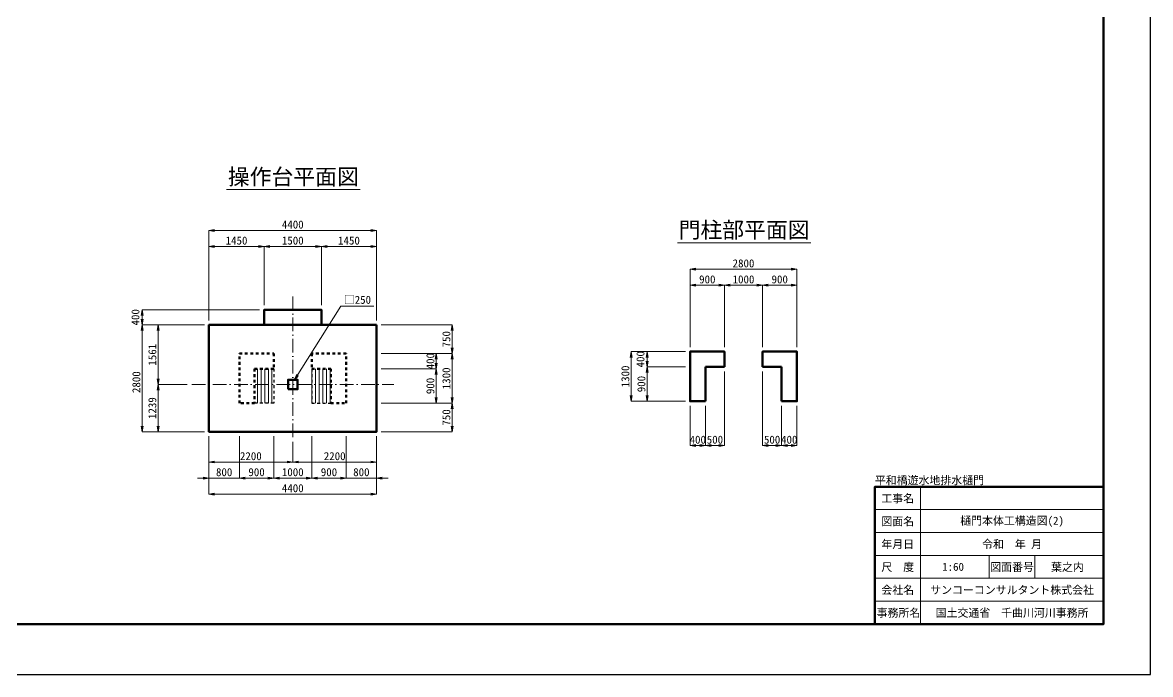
# Model space of a CAD drawing. Header units: millimetres. Extents: x 156724 to 219930, y -98905 to 17820.
# Drawn here: x 190338 to 219930, y -58362 to -41273 of the extents above; entities that cross this region are included whole.
import ezdxf
from ezdxf.enums import TextEntityAlignment as Align

# ---------------------------------------------------------------- set-up
doc = ezdxf.new("R2010")
doc.units = ezdxf.units.MM
doc.header["$LTSCALE"] = 60
doc.header["$PDSIZE"] = 300
doc.linetypes.add('SXF_一点短鎖線', pattern=[9.25, 6, -1.5, 0.25, -1.5])
doc.linetypes.add('SXF_跳び破線', pattern=[12, 6, -6])
doc.layers.get('Defpoints').update_dxf_attribs({"color": 151})
for name, color, linetype, lineweight in [('D-BMK', 2, 'SXF_一点短鎖線', 13), ('D-STR', 1, 'Continuous', 50), ('D-STR-DIM', 7, 'Continuous', 13), ('D-STR-HTXT', 7, 'Continuous', 13), ('D-STR-STR1', 2, 'Continuous', 13), ('D-STR-STR2', 6, 'Continuous', 25), ('D-STR-TXT', 7, 'Continuous', 13), ('D-TTL', 2, 'Continuous', 140), ('D-TTL-FRAM', 2, 'Continuous', 50), ('D-TTL-LINE', 7, 'Continuous', 13), ('D-TTL-TXT', 7, 'Continuous', 13)]:
    doc.layers.add(name, color=color, linetype=linetype, lineweight=lineweight)
doc.styles.add('MS ゴシック', font='MS Gothic.ttf')
doc.dimstyles.new('DIM-60-F', dxfattribs={"dimscale": 60, "dimtxt": 3.5, "dimasz": 2.5, "dimexe": 0, "dimexo": 2, "dimgap": 0.8, "dimtad": 1, "dimdec": 0, "dimzin": 0, "dimdsep": 46, "dimtxsty": 'MS ゴシック', "dimblk": 'OPEN', "dimcen": 0.1, "dimaunit": 1, "dimadec": 4, "dimazin": 0, "dimtfac": 1, "dimtdec": 0, "dimtmove": 2, "dimatfit": 3, "dimldrblk": 'OPEN', "dimfxl": 1, "dimtolj": 1, "dimtzin": 0, "dimlwd": -1, "dimlwe": -1, "dimarcsym": 2})

# ---------------------------------------------------------------- blocks, each defined once
blk = doc.blocks.new('_Open')
at = {"color": 0, "linetype": 'ByBlock', "lineweight": -2}
for p, q in [((-1, 0.17), (0, 0)), ((-1, -0.17), (0, 0)), ((0, 0), (-1, 0))]:
    blk.add_line(p, q, dxfattribs=at)
blk = doc.blocks.new('*D273')
at = {"layer": 'D-STR-DIM', "color": 0, "transparency": 16777216}
for p, q in [((195227, -52120), (195227, -52794)), ((197427, -52261), (197427, -52794)), ((195377, -52794), (197277, -52794))]:
    blk.add_line(p, q, dxfattribs=at)
at = {"layer": 'Defpoints', "color": 0, "transparency": 16777216}
for p in [(195227, -52000), (197427, -52141), (197427, -52794)]:
    blk.add_point(p, dxfattribs=at)
at = {"layer": 'D-STR-DIM', "color": 0, "transparency": 16777216, "xscale": 150, "yscale": 150, "zscale": 150, "rotation": 180}
blk.add_blockref('_Open', (195227, -52794), dxfattribs=at)
at = {"layer": 'D-STR-DIM', "color": 0, "transparency": 16777216, "xscale": 150, "yscale": 150, "zscale": 150}
blk.add_blockref('_Open', (197427, -52794), dxfattribs=at)
at = {"layer": 'D-STR-DIM', "color": 0, "transparency": 16777216, "insert": (196327, -52641), "char_height": 210, "attachment_point": 5, "style": 'MS ゴシック'}
blk.add_mtext('\\A1;2200', dxfattribs=at)
blk = doc.blocks.new('*D274')
at = {"layer": 'D-STR-DIM', "color": 0, "transparency": 16777216}
for p, q in [((197427, -52261), (197427, -52794)), ((199627, -52120), (199627, -52794)), ((197577, -52794), (199477, -52794))]:
    blk.add_line(p, q, dxfattribs=at)
at = {"layer": 'Defpoints', "color": 0, "transparency": 16777216}
for p in [(199627, -52000), (197427, -52141), (199627, -52794)]:
    blk.add_point(p, dxfattribs=at)
at = {"layer": 'D-STR-DIM', "color": 0, "transparency": 16777216, "xscale": 150, "yscale": 150, "zscale": 150, "rotation": 180}
blk.add_blockref('_Open', (197427, -52794), dxfattribs=at)
at = {"layer": 'D-STR-DIM', "color": 0, "transparency": 16777216, "xscale": 150, "yscale": 150, "zscale": 150}
blk.add_blockref('_Open', (199627, -52794), dxfattribs=at)
at = {"layer": 'D-STR-DIM', "color": 0, "transparency": 16777216, "insert": (198527, -52641), "char_height": 210, "attachment_point": 5, "style": 'MS ゴシック'}
blk.add_mtext('\\A1;2200', dxfattribs=at)
blk = doc.blocks.new('*D275')
at = {"layer": 'D-STR-DIM', "color": 0, "transparency": 16777216}
for p, q in [((196927, -52120), (196927, -53214)), ((197927, -52120), (197927, -53214)), ((197777, -53214), (197077, -53214))]:
    blk.add_line(p, q, dxfattribs=at)
at = {"layer": 'Defpoints', "color": 0, "transparency": 16777216}
for p in [(196927, -52000), (197927, -52000), (196927, -53214)]:
    blk.add_point(p, dxfattribs=at)
at = {"layer": 'D-STR-DIM', "color": 0, "transparency": 16777216, "xscale": 150, "yscale": 150, "zscale": 150, "rotation": 180}
blk.add_blockref('_Open', (196927, -53214), dxfattribs=at)
at = {"layer": 'D-STR-DIM', "color": 0, "transparency": 16777216, "xscale": 150, "yscale": 150, "zscale": 150}
blk.add_blockref('_Open', (197927, -53214), dxfattribs=at)
at = {"layer": 'D-STR-DIM', "color": 0, "transparency": 16777216, "insert": (197427, -53061), "char_height": 210, "attachment_point": 5, "style": 'MS ゴシック'}
blk.add_mtext('\\A1;1000', dxfattribs=at)
blk = doc.blocks.new('*D276')
at = {"layer": 'D-STR-DIM', "color": 0, "transparency": 16777216}
for p, q in [((196027, -52120), (196027, -53214)), ((196927, -52120), (196927, -53214)), ((196777, -53214), (196177, -53214))]:
    blk.add_line(p, q, dxfattribs=at)
at = {"layer": 'Defpoints', "color": 0, "transparency": 16777216}
for p in [(196027, -52000), (196927, -52000), (196027, -53214)]:
    blk.add_point(p, dxfattribs=at)
at = {"layer": 'D-STR-DIM', "color": 0, "transparency": 16777216, "xscale": 150, "yscale": 150, "zscale": 150, "rotation": 180}
blk.add_blockref('_Open', (196027, -53214), dxfattribs=at)
at = {"layer": 'D-STR-DIM', "color": 0, "transparency": 16777216, "xscale": 150, "yscale": 150, "zscale": 150}
blk.add_blockref('_Open', (196927, -53214), dxfattribs=at)
at = {"layer": 'D-STR-DIM', "color": 0, "transparency": 16777216, "insert": (196477, -53061), "char_height": 210, "attachment_point": 5, "style": 'MS ゴシック'}
blk.add_mtext('\\A1;900', dxfattribs=at)
blk = doc.blocks.new('*D277')
at = {"layer": 'D-STR-DIM', "color": 0, "transparency": 16777216}
for p, q in [((197927, -52120), (197927, -53214)), ((198827, -52120), (198827, -53214)), ((198077, -53214), (198677, -53214))]:
    blk.add_line(p, q, dxfattribs=at)
at = {"layer": 'Defpoints', "color": 0, "transparency": 16777216}
for p in [(197927, -52000), (198827, -52000), (198827, -53214)]:
    blk.add_point(p, dxfattribs=at)
at = {"layer": 'D-STR-DIM', "color": 0, "transparency": 16777216, "xscale": 150, "yscale": 150, "zscale": 150, "rotation": 180}
blk.add_blockref('_Open', (197927, -53214), dxfattribs=at)
at = {"layer": 'D-STR-DIM', "color": 0, "transparency": 16777216, "xscale": 150, "yscale": 150, "zscale": 150}
blk.add_blockref('_Open', (198827, -53214), dxfattribs=at)
at = {"layer": 'D-STR-DIM', "color": 0, "transparency": 16777216, "insert": (198377, -53061), "char_height": 210, "attachment_point": 5, "style": 'MS ゴシック'}
blk.add_mtext('\\A1;900', dxfattribs=at)
blk = doc.blocks.new('*D278')
at = {"layer": 'D-STR-DIM', "color": 0, "transparency": 16777216}
for p, q in [((195227, -52120), (195227, -53214)), ((196027, -52120), (196027, -53214)), ((195077, -53214), (194927, -53214)), ((195227, -53214), (195377, -53214)), ((195877, -53214), (195377, -53214)), ((196027, -53214), (195877, -53214)), ((196177, -53214), (196327, -53214))]:
    blk.add_line(p, q, dxfattribs=at)
at = {"layer": 'Defpoints', "color": 0, "transparency": 16777216}
for p in [(195227, -52000), (196027, -52000), (195227, -53214)]:
    blk.add_point(p, dxfattribs=at)
at = {"layer": 'D-STR-DIM', "color": 0, "transparency": 16777216, "xscale": 150, "yscale": 150, "zscale": 150}
blk.add_blockref('_Open', (195227, -53214), dxfattribs=at)
at = {"layer": 'D-STR-DIM', "color": 0, "transparency": 16777216, "xscale": 150, "yscale": 150, "zscale": 150, "rotation": 180}
blk.add_blockref('_Open', (196027, -53214), dxfattribs=at)
at = {"layer": 'D-STR-DIM', "color": 0, "transparency": 16777216, "insert": (195627, -53061), "char_height": 210, "attachment_point": 5, "style": 'MS ゴシック'}
blk.add_mtext('\\A1;800', dxfattribs=at)
blk = doc.blocks.new('*D279')
at = {"layer": 'D-STR-DIM', "color": 0, "transparency": 16777216}
for p, q in [((198827, -52120), (198827, -53214)), ((199627, -52120), (199627, -53214)), ((198677, -53214), (198527, -53214)), ((198827, -53214), (198977, -53214)), ((198977, -53214), (199477, -53214)), ((199627, -53214), (199477, -53214)), ((199777, -53214), (199927, -53214))]:
    blk.add_line(p, q, dxfattribs=at)
at = {"layer": 'Defpoints', "color": 0, "transparency": 16777216}
for p in [(198827, -52000), (199627, -52000), (199627, -53214)]:
    blk.add_point(p, dxfattribs=at)
at = {"layer": 'D-STR-DIM', "color": 0, "transparency": 16777216, "xscale": 150, "yscale": 150, "zscale": 150}
blk.add_blockref('_Open', (198827, -53214), dxfattribs=at)
at = {"layer": 'D-STR-DIM', "color": 0, "transparency": 16777216, "xscale": 150, "yscale": 150, "zscale": 150, "rotation": 180}
blk.add_blockref('_Open', (199627, -53214), dxfattribs=at)
at = {"layer": 'D-STR-DIM', "color": 0, "transparency": 16777216, "insert": (199227, -53061), "char_height": 210, "attachment_point": 5, "style": 'MS ゴシック'}
blk.add_mtext('\\A1;800', dxfattribs=at)
blk = doc.blocks.new('*D280')
at = {"layer": 'D-STR-DIM', "color": 0, "transparency": 16777216}
for p, q in [((195227, -52120), (195227, -53634)), ((199627, -52120), (199627, -53634)), ((195377, -53634), (199477, -53634))]:
    blk.add_line(p, q, dxfattribs=at)
at = {"layer": 'Defpoints', "color": 0, "transparency": 16777216}
for p in [(195227, -52000), (199627, -52000), (199627, -53634)]:
    blk.add_point(p, dxfattribs=at)
at = {"layer": 'D-STR-DIM', "color": 0, "transparency": 16777216, "xscale": 150, "yscale": 150, "zscale": 150, "rotation": 180}
blk.add_blockref('_Open', (195227, -53634), dxfattribs=at)
at = {"layer": 'D-STR-DIM', "color": 0, "transparency": 16777216, "xscale": 150, "yscale": 150, "zscale": 150}
blk.add_blockref('_Open', (199627, -53634), dxfattribs=at)
at = {"layer": 'D-STR-DIM', "color": 0, "transparency": 16777216, "insert": (197427, -53481), "char_height": 210, "attachment_point": 5, "style": 'MS ゴシック'}
blk.add_mtext('\\A1;4400', dxfattribs=at)
blk = doc.blocks.new('*D281')
at = {"layer": 'D-STR-DIM', "color": 0, "transparency": 16777216}
for p, q in [((195227, -49080), (195227, -47143)), ((195377, -47143), (196527, -47143)), ((196677, -48680), (196677, -47143))]:
    blk.add_line(p, q, dxfattribs=at)
at = {"layer": 'Defpoints', "color": 0, "transparency": 16777216}
for p in [(196677, -47143), (196677, -48800), (195227, -49200)]:
    blk.add_point(p, dxfattribs=at)
at = {"layer": 'D-STR-DIM', "color": 0, "transparency": 16777216, "xscale": 150, "yscale": 150, "zscale": 150, "rotation": 180}
blk.add_blockref('_Open', (195227, -47143), dxfattribs=at)
at = {"layer": 'D-STR-DIM', "color": 0, "transparency": 16777216, "xscale": 150, "yscale": 150, "zscale": 150}
blk.add_blockref('_Open', (196677, -47143), dxfattribs=at)
at = {"layer": 'D-STR-DIM', "color": 0, "transparency": 16777216, "insert": (195952, -46990), "char_height": 210, "attachment_point": 5, "style": 'MS ゴシック'}
blk.add_mtext('\\A1;1450', dxfattribs=at)
blk = doc.blocks.new('*D282')
at = {"layer": 'D-STR-DIM', "color": 0, "transparency": 16777216}
for p, q in [((196677, -48680), (196677, -47143)), ((196827, -47143), (198027, -47143)), ((198177, -48680), (198177, -47143))]:
    blk.add_line(p, q, dxfattribs=at)
at = {"layer": 'Defpoints', "color": 0, "transparency": 16777216}
for p in [(198177, -47143), (196677, -48800), (198177, -48800)]:
    blk.add_point(p, dxfattribs=at)
at = {"layer": 'D-STR-DIM', "color": 0, "transparency": 16777216, "xscale": 150, "yscale": 150, "zscale": 150, "rotation": 180}
blk.add_blockref('_Open', (196677, -47143), dxfattribs=at)
at = {"layer": 'D-STR-DIM', "color": 0, "transparency": 16777216, "xscale": 150, "yscale": 150, "zscale": 150}
blk.add_blockref('_Open', (198177, -47143), dxfattribs=at)
at = {"layer": 'D-STR-DIM', "color": 0, "transparency": 16777216, "insert": (197427, -46990), "char_height": 210, "attachment_point": 5, "style": 'MS ゴシック'}
blk.add_mtext('\\A1;1500', dxfattribs=at)
blk = doc.blocks.new('*D283')
at = {"layer": 'D-STR-DIM', "color": 0, "transparency": 16777216}
for p, q in [((198177, -48680), (198177, -47143)), ((198327, -47143), (199477, -47143)), ((199627, -49080), (199627, -47143))]:
    blk.add_line(p, q, dxfattribs=at)
at = {"layer": 'Defpoints', "color": 0, "transparency": 16777216}
for p in [(199627, -47143), (198177, -48800), (199627, -49200)]:
    blk.add_point(p, dxfattribs=at)
at = {"layer": 'D-STR-DIM', "color": 0, "transparency": 16777216, "xscale": 150, "yscale": 150, "zscale": 150, "rotation": 180}
blk.add_blockref('_Open', (198177, -47143), dxfattribs=at)
at = {"layer": 'D-STR-DIM', "color": 0, "transparency": 16777216, "xscale": 150, "yscale": 150, "zscale": 150}
blk.add_blockref('_Open', (199627, -47143), dxfattribs=at)
at = {"layer": 'D-STR-DIM', "color": 0, "transparency": 16777216, "insert": (198902, -46990), "char_height": 210, "attachment_point": 5, "style": 'MS ゴシック'}
blk.add_mtext('\\A1;1450', dxfattribs=at)
blk = doc.blocks.new('*D284')
at = {"layer": 'D-STR-DIM', "color": 0, "transparency": 16777216}
for p, q in [((195227, -49080), (195227, -46723)), ((195377, -46723), (199477, -46723)), ((199627, -49080), (199627, -46723))]:
    blk.add_line(p, q, dxfattribs=at)
at = {"layer": 'Defpoints', "color": 0, "transparency": 16777216}
for p in [(199627, -46723), (195227, -49200), (199627, -49200)]:
    blk.add_point(p, dxfattribs=at)
at = {"layer": 'D-STR-DIM', "color": 0, "transparency": 16777216, "xscale": 150, "yscale": 150, "zscale": 150, "rotation": 180}
blk.add_blockref('_Open', (195227, -46723), dxfattribs=at)
at = {"layer": 'D-STR-DIM', "color": 0, "transparency": 16777216, "xscale": 150, "yscale": 150, "zscale": 150}
blk.add_blockref('_Open', (199627, -46723), dxfattribs=at)
at = {"layer": 'D-STR-DIM', "color": 0, "transparency": 16777216, "insert": (197427, -46570), "char_height": 210, "attachment_point": 5, "style": 'MS ゴシック'}
blk.add_mtext('\\A1;4400', dxfattribs=at)
blk = doc.blocks.new('*D285')
at = {"layer": 'D-STR-DIM', "color": 0, "transparency": 16777216}
for p, q in [((199747, -49200), (201611, -49200)), ((201611, -49350), (201611, -49800)), ((199747, -49950), (201611, -49950))]:
    blk.add_line(p, q, dxfattribs=at)
at = {"layer": 'Defpoints', "color": 0, "transparency": 16777216}
for p in [(199627, -49200), (199627, -49950), (201611, -49950)]:
    blk.add_point(p, dxfattribs=at)
at = {"layer": 'D-STR-DIM', "color": 0, "transparency": 16777216, "xscale": 150, "yscale": 150, "zscale": 150}
for p, rotation in [((201611, -49200), 90), ((201611, -49950), 270)]:
    blk.add_blockref('_Open', p, dxfattribs=dict(at, rotation=rotation))
at = {"layer": 'D-STR-DIM', "color": 0, "transparency": 16777216, "insert": (201458, -49575), "char_height": 210, "attachment_point": 5, "rotation": 90, "style": 'MS ゴシック'}
blk.add_mtext('\\A1;750', dxfattribs=at)
blk = doc.blocks.new('*D286')
at = {"layer": 'D-STR-DIM', "color": 0, "transparency": 16777216}
for p, q in [((199747, -49950), (201191, -49950)), ((201191, -49950), (201191, -50350)), ((201191, -50200), (201191, -50050)), ((201191, -50100), (201191, -50250)), ((199747, -50350), (201191, -50350))]:
    blk.add_line(p, q, dxfattribs=at)
at = {"layer": 'Defpoints', "color": 0, "transparency": 16777216}
for p in [(199627, -49950), (199627, -50350), (201191, -50350)]:
    blk.add_point(p, dxfattribs=at)
at = {"layer": 'D-STR-DIM', "color": 0, "transparency": 16777216, "xscale": 150, "yscale": 150, "zscale": 150}
for p, rotation in [((201191, -49950), 90), ((201191, -50350), 270)]:
    blk.add_blockref('_Open', p, dxfattribs=dict(at, rotation=rotation))
at = {"layer": 'D-STR-DIM', "color": 0, "transparency": 16777216, "insert": (201038, -50150), "char_height": 210, "attachment_point": 5, "rotation": 90, "style": 'MS ゴシック'}
blk.add_mtext('\\A1;400', dxfattribs=at)
blk = doc.blocks.new('*D287')
at = {"layer": 'D-STR-DIM', "color": 0, "transparency": 16777216}
for p, q in [((199747, -50350), (201191, -50350)), ((201191, -50500), (201191, -51100)), ((199747, -51250), (201191, -51250))]:
    blk.add_line(p, q, dxfattribs=at)
at = {"layer": 'Defpoints', "color": 0, "transparency": 16777216}
for p in [(199627, -50350), (199627, -51250), (201191, -51250)]:
    blk.add_point(p, dxfattribs=at)
at = {"layer": 'D-STR-DIM', "color": 0, "transparency": 16777216, "xscale": 150, "yscale": 150, "zscale": 150}
for p, rotation in [((201191, -50350), 90), ((201191, -51250), 270)]:
    blk.add_blockref('_Open', p, dxfattribs=dict(at, rotation=rotation))
at = {"layer": 'D-STR-DIM', "color": 0, "transparency": 16777216, "insert": (201038, -50800), "char_height": 210, "attachment_point": 5, "rotation": 90, "style": 'MS ゴシック'}
blk.add_mtext('\\A1;900', dxfattribs=at)
blk = doc.blocks.new('*D288')
at = {"layer": 'D-STR-DIM', "color": 0, "transparency": 16777216}
for p, q in [((199747, -51250), (201611, -51250)), ((201611, -51400), (201611, -51850)), ((199747, -52000), (201611, -52000))]:
    blk.add_line(p, q, dxfattribs=at)
at = {"layer": 'Defpoints', "color": 0, "transparency": 16777216}
for p in [(199627, -51250), (199627, -52000), (201611, -52000)]:
    blk.add_point(p, dxfattribs=at)
at = {"layer": 'D-STR-DIM', "color": 0, "transparency": 16777216, "xscale": 150, "yscale": 150, "zscale": 150}
for p, rotation in [((201611, -51250), 90), ((201611, -52000), 270)]:
    blk.add_blockref('_Open', p, dxfattribs=dict(at, rotation=rotation))
at = {"layer": 'D-STR-DIM', "color": 0, "transparency": 16777216, "insert": (201458, -51625), "char_height": 210, "attachment_point": 5, "rotation": 90, "style": 'MS ゴシック'}
blk.add_mtext('\\A1;750', dxfattribs=at)
blk = doc.blocks.new('*D289')
at = {"layer": 'D-STR-DIM', "color": 0, "transparency": 16777216}
for p, q in [((199747, -49950), (201611, -49950)), ((201611, -50100), (201611, -51100)), ((199747, -51250), (201611, -51250))]:
    blk.add_line(p, q, dxfattribs=at)
at = {"layer": 'Defpoints', "color": 0, "transparency": 16777216}
for p in [(199627, -49950), (199627, -51250), (201611, -51250)]:
    blk.add_point(p, dxfattribs=at)
at = {"layer": 'D-STR-DIM', "color": 0, "transparency": 16777216, "xscale": 150, "yscale": 150, "zscale": 150}
for p, rotation in [((201611, -49950), 90), ((201611, -51250), 270)]:
    blk.add_blockref('_Open', p, dxfattribs=dict(at, rotation=rotation))
at = {"layer": 'D-STR-DIM', "color": 0, "transparency": 16777216, "insert": (201458, -50600), "char_height": 210, "attachment_point": 5, "rotation": 90, "style": 'MS ゴシック'}
blk.add_mtext('\\A1;1300', dxfattribs=at)
blk = doc.blocks.new('*D290')
at = {"layer": 'D-STR-DIM', "color": 0, "transparency": 16777216}
for p, q in [((195107, -49200), (193477, -49200)), ((193477, -51850), (193477, -49350)), ((195107, -52000), (193477, -52000))]:
    blk.add_line(p, q, dxfattribs=at)
at = {"layer": 'Defpoints', "color": 0, "transparency": 16777216}
for p in [(193477, -49200), (195227, -49200), (195227, -52000)]:
    blk.add_point(p, dxfattribs=at)
at = {"layer": 'D-STR-DIM', "color": 0, "transparency": 16777216, "xscale": 150, "yscale": 150, "zscale": 150}
for p, rotation in [((193477, -49200), 90), ((193477, -52000), 270)]:
    blk.add_blockref('_Open', p, dxfattribs=dict(at, rotation=rotation))
at = {"layer": 'D-STR-DIM', "color": 0, "transparency": 16777216, "insert": (193324, -50700), "char_height": 210, "attachment_point": 5, "rotation": 90, "style": 'MS ゴシック'}
blk.add_mtext('\\A1;2800', dxfattribs=at)
blk = doc.blocks.new('*D291')
at = {"layer": 'D-STR-DIM', "color": 0, "transparency": 16777216}
for p, q in [((196557, -48800), (193477, -48800)), ((193477, -49050), (193477, -48950)), ((195107, -49200), (193477, -49200))]:
    blk.add_line(p, q, dxfattribs=at)
at = {"layer": 'Defpoints', "color": 0, "transparency": 16777216}
for p in [(193477, -48800), (196677, -48800), (195227, -49200)]:
    blk.add_point(p, dxfattribs=at)
at = {"layer": 'D-STR-DIM', "color": 0, "transparency": 16777216, "xscale": 150, "yscale": 150, "zscale": 150}
for p, rotation in [((193477, -48800), 90), ((193477, -49200), 270)]:
    blk.add_blockref('_Open', p, dxfattribs=dict(at, rotation=rotation))
at = {"layer": 'D-STR-DIM', "color": 0, "transparency": 16777216, "insert": (193300, -49000), "char_height": 210, "attachment_point": 5, "rotation": 90, "style": 'MS ゴシック'}
blk.add_mtext('\\A1;400', dxfattribs=at)
blk = doc.blocks.new('*D292')
at = {"layer": 'D-STR-DIM', "color": 0, "transparency": 16777216}
for p, q in [((195107, -49200), (193897, -49200)), ((193897, -49350), (193897, -50611)), ((194657, -50761), (193897, -50761))]:
    blk.add_line(p, q, dxfattribs=at)
at = {"layer": 'Defpoints', "color": 0, "transparency": 16777216}
for p in [(195227, -49200), (193897, -50761), (194777, -50761)]:
    blk.add_point(p, dxfattribs=at)
at = {"layer": 'D-STR-DIM', "color": 0, "transparency": 16777216, "xscale": 150, "yscale": 150, "zscale": 150}
for p, rotation in [((193897, -49200), 90), ((193897, -50761), 270)]:
    blk.add_blockref('_Open', p, dxfattribs=dict(at, rotation=rotation))
at = {"layer": 'D-STR-DIM', "color": 0, "transparency": 16777216, "insert": (193744, -49981), "char_height": 210, "attachment_point": 5, "rotation": 90, "style": 'MS ゴシック'}
blk.add_mtext('\\A1;1561', dxfattribs=at)
blk = doc.blocks.new('*D293')
at = {"layer": 'D-STR-DIM', "color": 0, "transparency": 16777216}
for p, q in [((194657, -50761), (193897, -50761)), ((193897, -50911), (193897, -51850)), ((195107, -52000), (193897, -52000))]:
    blk.add_line(p, q, dxfattribs=at)
at = {"layer": 'Defpoints', "color": 0, "transparency": 16777216}
for p in [(194777, -50761), (193897, -52000), (195227, -52000)]:
    blk.add_point(p, dxfattribs=at)
at = {"layer": 'D-STR-DIM', "color": 0, "transparency": 16777216, "xscale": 150, "yscale": 150, "zscale": 150}
for p, rotation in [((193897, -50761), 90), ((193897, -52000), 270)]:
    blk.add_blockref('_Open', p, dxfattribs=dict(at, rotation=rotation))
at = {"layer": 'D-STR-DIM', "color": 0, "transparency": 16777216, "insert": (193744, -51381), "char_height": 210, "attachment_point": 5, "rotation": 90, "style": 'MS ゴシック'}
blk.add_mtext('\\A1;1239', dxfattribs=at)
blk = doc.blocks.new('*D294')
at = {"layer": 'D-STR-DIM', "color": 0, "transparency": 16777216}
for p, q in [((207853, -49780), (207853, -48160)), ((208003, -48160), (208603, -48160)), ((208753, -49780), (208753, -48160))]:
    blk.add_line(p, q, dxfattribs=at)
at = {"layer": 'Defpoints', "color": 0, "transparency": 16777216}
for p in [(208753, -48160), (207853, -49900), (208753, -49900)]:
    blk.add_point(p, dxfattribs=at)
at = {"layer": 'D-STR-DIM', "color": 0, "transparency": 16777216, "xscale": 150, "yscale": 150, "zscale": 150, "rotation": 180}
blk.add_blockref('_Open', (207853, -48160), dxfattribs=at)
at = {"layer": 'D-STR-DIM', "color": 0, "transparency": 16777216, "xscale": 150, "yscale": 150, "zscale": 150}
blk.add_blockref('_Open', (208753, -48160), dxfattribs=at)
at = {"layer": 'D-STR-DIM', "color": 0, "transparency": 16777216, "insert": (208303, -48007), "char_height": 210, "attachment_point": 5, "style": 'MS ゴシック'}
blk.add_mtext('\\A1;900', dxfattribs=at)
blk = doc.blocks.new('*D295')
at = {"layer": 'D-STR-DIM', "color": 0, "transparency": 16777216}
for p, q in [((208753, -49780), (208753, -48160)), ((208903, -48160), (209603, -48160)), ((209753, -49780), (209753, -48160))]:
    blk.add_line(p, q, dxfattribs=at)
at = {"layer": 'Defpoints', "color": 0, "transparency": 16777216}
for p in [(209753, -48160), (208753, -49900), (209753, -49900)]:
    blk.add_point(p, dxfattribs=at)
at = {"layer": 'D-STR-DIM', "color": 0, "transparency": 16777216, "xscale": 150, "yscale": 150, "zscale": 150, "rotation": 180}
blk.add_blockref('_Open', (208753, -48160), dxfattribs=at)
at = {"layer": 'D-STR-DIM', "color": 0, "transparency": 16777216, "xscale": 150, "yscale": 150, "zscale": 150}
blk.add_blockref('_Open', (209753, -48160), dxfattribs=at)
at = {"layer": 'D-STR-DIM', "color": 0, "transparency": 16777216, "insert": (209253, -48007), "char_height": 210, "attachment_point": 5, "style": 'MS ゴシック'}
blk.add_mtext('\\A1;1000', dxfattribs=at)
blk = doc.blocks.new('*D296')
at = {"layer": 'D-STR-DIM', "color": 0, "transparency": 16777216}
for p, q in [((209753, -49780), (209753, -48160)), ((209903, -48160), (210503, -48160)), ((210653, -49780), (210653, -48160))]:
    blk.add_line(p, q, dxfattribs=at)
at = {"layer": 'Defpoints', "color": 0, "transparency": 16777216}
for p in [(210653, -48160), (209753, -49900), (210653, -49900)]:
    blk.add_point(p, dxfattribs=at)
at = {"layer": 'D-STR-DIM', "color": 0, "transparency": 16777216, "xscale": 150, "yscale": 150, "zscale": 150, "rotation": 180}
blk.add_blockref('_Open', (209753, -48160), dxfattribs=at)
at = {"layer": 'D-STR-DIM', "color": 0, "transparency": 16777216, "xscale": 150, "yscale": 150, "zscale": 150}
blk.add_blockref('_Open', (210653, -48160), dxfattribs=at)
at = {"layer": 'D-STR-DIM', "color": 0, "transparency": 16777216, "insert": (210203, -48007), "char_height": 210, "attachment_point": 5, "style": 'MS ゴシック'}
blk.add_mtext('\\A1;900', dxfattribs=at)
blk = doc.blocks.new('*D297')
at = {"layer": 'D-STR-DIM', "color": 0, "transparency": 16777216}
for p, q in [((207853, -49780), (207853, -47740)), ((208003, -47740), (210503, -47740)), ((210653, -49780), (210653, -47740))]:
    blk.add_line(p, q, dxfattribs=at)
at = {"layer": 'Defpoints', "color": 0, "transparency": 16777216}
for p in [(210653, -47740), (207853, -49900), (210653, -49900)]:
    blk.add_point(p, dxfattribs=at)
at = {"layer": 'D-STR-DIM', "color": 0, "transparency": 16777216, "xscale": 150, "yscale": 150, "zscale": 150, "rotation": 180}
blk.add_blockref('_Open', (207853, -47740), dxfattribs=at)
at = {"layer": 'D-STR-DIM', "color": 0, "transparency": 16777216, "xscale": 150, "yscale": 150, "zscale": 150}
blk.add_blockref('_Open', (210653, -47740), dxfattribs=at)
at = {"layer": 'D-STR-DIM', "color": 0, "transparency": 16777216, "insert": (209253, -47587), "char_height": 210, "attachment_point": 5, "style": 'MS ゴシック'}
blk.add_mtext('\\A1;2800', dxfattribs=at)
blk = doc.blocks.new('*D298')
at = {"layer": 'D-STR-DIM', "color": 0, "transparency": 16777216}
for p, q in [((207733, -49900), (206307, -49900)), ((206307, -51050), (206307, -50050)), ((207733, -51200), (206307, -51200))]:
    blk.add_line(p, q, dxfattribs=at)
at = {"layer": 'Defpoints', "color": 0, "transparency": 16777216}
for p in [(206307, -49900), (207853, -49900), (207853, -51200)]:
    blk.add_point(p, dxfattribs=at)
at = {"layer": 'D-STR-DIM', "color": 0, "transparency": 16777216, "xscale": 150, "yscale": 150, "zscale": 150}
for p, rotation in [((206307, -49900), 90), ((206307, -51200), 270)]:
    blk.add_blockref('_Open', p, dxfattribs=dict(at, rotation=rotation))
at = {"layer": 'D-STR-DIM', "color": 0, "transparency": 16777216, "insert": (206154, -50550), "char_height": 210, "attachment_point": 5, "rotation": 90, "style": 'MS ゴシック'}
blk.add_mtext('\\A1;1300', dxfattribs=at)
blk = doc.blocks.new('*D299')
at = {"layer": 'D-STR-DIM', "color": 0, "transparency": 16777216}
for p, q in [((207733, -49900), (206727, -49900)), ((206727, -50050), (206727, -50150)), ((207733, -50300), (206727, -50300))]:
    blk.add_line(p, q, dxfattribs=at)
at = {"layer": 'Defpoints', "color": 0, "transparency": 16777216}
for p in [(207853, -49900), (206727, -50300), (207853, -50300)]:
    blk.add_point(p, dxfattribs=at)
at = {"layer": 'D-STR-DIM', "color": 0, "transparency": 16777216, "xscale": 150, "yscale": 150, "zscale": 150}
for p, rotation in [((206727, -49900), 90), ((206727, -50300), 270)]:
    blk.add_blockref('_Open', p, dxfattribs=dict(at, rotation=rotation))
at = {"layer": 'D-STR-DIM', "color": 0, "transparency": 16777216, "insert": (206550, -50100), "char_height": 210, "attachment_point": 5, "rotation": 90, "style": 'MS ゴシック'}
blk.add_mtext('\\A1;400', dxfattribs=at)
blk = doc.blocks.new('*D300')
at = {"layer": 'D-STR-DIM', "color": 0, "transparency": 16777216}
for p, q in [((207733, -50300), (206727, -50300)), ((206727, -50450), (206727, -51050)), ((207733, -51200), (206727, -51200))]:
    blk.add_line(p, q, dxfattribs=at)
at = {"layer": 'Defpoints', "color": 0, "transparency": 16777216}
for p in [(207853, -50300), (206727, -51200), (207853, -51200)]:
    blk.add_point(p, dxfattribs=at)
at = {"layer": 'D-STR-DIM', "color": 0, "transparency": 16777216, "xscale": 150, "yscale": 150, "zscale": 150}
for p, rotation in [((206727, -50300), 90), ((206727, -51200), 270)]:
    blk.add_blockref('_Open', p, dxfattribs=dict(at, rotation=rotation))
at = {"layer": 'D-STR-DIM', "color": 0, "transparency": 16777216, "insert": (206574, -50750), "char_height": 210, "attachment_point": 5, "rotation": 90, "style": 'MS ゴシック'}
blk.add_mtext('\\A1;900', dxfattribs=at)
blk = doc.blocks.new('*D301')
at = {"layer": 'D-STR-DIM', "color": 0, "transparency": 16777216}
for p, q in [((208753, -50420), (208753, -52362)), ((208253, -51320), (208253, -52362)), ((208603, -52362), (208403, -52362))]:
    blk.add_line(p, q, dxfattribs=at)
at = {"layer": 'Defpoints', "color": 0, "transparency": 16777216}
for p in [(208753, -50300), (208253, -51200), (208253, -52362)]:
    blk.add_point(p, dxfattribs=at)
at = {"layer": 'D-STR-DIM', "color": 0, "transparency": 16777216, "xscale": 150, "yscale": 150, "zscale": 150, "rotation": 180}
blk.add_blockref('_Open', (208253, -52362), dxfattribs=at)
at = {"layer": 'D-STR-DIM', "color": 0, "transparency": 16777216, "xscale": 150, "yscale": 150, "zscale": 150}
blk.add_blockref('_Open', (208753, -52362), dxfattribs=at)
at = {"layer": 'D-STR-DIM', "color": 0, "transparency": 16777216, "insert": (208503, -52209), "char_height": 210, "attachment_point": 5, "style": 'MS ゴシック'}
blk.add_mtext('\\A1;500', dxfattribs=at)
blk = doc.blocks.new('*D302')
at = {"layer": 'D-STR-DIM', "color": 0, "transparency": 16777216}
for p, q in [((207853, -51320), (207853, -52362)), ((208253, -51320), (208253, -52362)), ((208253, -52362), (207853, -52362)), ((208103, -52362), (207953, -52362)), ((208003, -52362), (208153, -52362))]:
    blk.add_line(p, q, dxfattribs=at)
at = {"layer": 'Defpoints', "color": 0, "transparency": 16777216}
for p in [(207853, -51200), (208253, -51200), (207853, -52362)]:
    blk.add_point(p, dxfattribs=at)
at = {"layer": 'D-STR-DIM', "color": 0, "transparency": 16777216, "xscale": 150, "yscale": 150, "zscale": 150, "rotation": 180}
blk.add_blockref('_Open', (207853, -52362), dxfattribs=at)
at = {"layer": 'D-STR-DIM', "color": 0, "transparency": 16777216, "xscale": 150, "yscale": 150, "zscale": 150}
blk.add_blockref('_Open', (208253, -52362), dxfattribs=at)
at = {"layer": 'D-STR-DIM', "color": 0, "transparency": 16777216, "insert": (208053, -52209), "char_height": 210, "attachment_point": 5, "style": 'MS ゴシック'}
blk.add_mtext('\\A1;400', dxfattribs=at)
blk = doc.blocks.new('*D303')
at = {"layer": 'D-STR-DIM', "color": 0, "transparency": 16777216}
for p, q in [((209753, -50420), (209753, -52362)), ((210253, -51320), (210253, -52362)), ((209903, -52362), (210103, -52362))]:
    blk.add_line(p, q, dxfattribs=at)
at = {"layer": 'Defpoints', "color": 0, "transparency": 16777216}
for p in [(209753, -50300), (210253, -51200), (210253, -52362)]:
    blk.add_point(p, dxfattribs=at)
at = {"layer": 'D-STR-DIM', "color": 0, "transparency": 16777216, "xscale": 150, "yscale": 150, "zscale": 150, "rotation": 180}
blk.add_blockref('_Open', (209753, -52362), dxfattribs=at)
at = {"layer": 'D-STR-DIM', "color": 0, "transparency": 16777216, "xscale": 150, "yscale": 150, "zscale": 150}
blk.add_blockref('_Open', (210253, -52362), dxfattribs=at)
at = {"layer": 'D-STR-DIM', "color": 0, "transparency": 16777216, "insert": (210003, -52209), "char_height": 210, "attachment_point": 5, "style": 'MS ゴシック'}
blk.add_mtext('\\A1;500', dxfattribs=at)
blk = doc.blocks.new('*D304')
at = {"layer": 'D-STR-DIM', "color": 0, "transparency": 16777216}
for p, q in [((210253, -51320), (210253, -52362)), ((210653, -51320), (210653, -52362)), ((210253, -52362), (210653, -52362)), ((210503, -52362), (210353, -52362)), ((210403, -52362), (210553, -52362))]:
    blk.add_line(p, q, dxfattribs=at)
at = {"layer": 'Defpoints', "color": 0, "transparency": 16777216}
for p in [(210253, -51200), (210653, -51200), (210653, -52362)]:
    blk.add_point(p, dxfattribs=at)
at = {"layer": 'D-STR-DIM', "color": 0, "transparency": 16777216, "xscale": 150, "yscale": 150, "zscale": 150, "rotation": 180}
blk.add_blockref('_Open', (210253, -52362), dxfattribs=at)
at = {"layer": 'D-STR-DIM', "color": 0, "transparency": 16777216, "xscale": 150, "yscale": 150, "zscale": 150}
blk.add_blockref('_Open', (210653, -52362), dxfattribs=at)
at = {"layer": 'D-STR-DIM', "color": 0, "transparency": 16777216, "insert": (210453, -52209), "char_height": 210, "attachment_point": 5, "style": 'MS ゴシック'}
blk.add_mtext('\\A1;400', dxfattribs=at)

msp = doc.modelspace()

# ---------------------------------------------------------------- hatches: boundary and pattern name
at = {"layer": 'D-STR-STR1', "linetype": 'SXF_跳び破線', "ltscale": 0.2}
h = msp.add_hatch(dxfattribs=at)
h.set_pattern_fill('LINE', color=256, scale=30, angle=90)
h.paths.add_polyline_path([(196927.3, -50491.1), (196427.3, -50490.7), (196427.3, -51250.1), (196927.3, -51250.1)])
h.paths.add_polyline_path([(196927.3, -50350.1), (196427.3, -50350.1), (196427.3, -50491.1), (196927.3, -50491.1)])
h = msp.add_hatch(dxfattribs=at)
h.set_pattern_fill('LINE', color=256, scale=30, angle=90)
h.paths.add_polyline_path([(198427.3, -50491.1), (197927.3, -50490.7), (197927.3, -51250.1), (198427.3, -51250.1)])
h.paths.add_polyline_path([(198427.3, -50350.1), (197927.3, -50350.1), (197927.3, -50491.1), (198427.3, -50491.1)])

# ---------------------------------------------------------------- linework, layer by layer
at = {"layer": 'D-BMK'}
for p, q in [((197427.4, -52141.1), (197427.3, -48369.1)), ((194777.4, -50761.5), (200077.2, -50761.5))]:
    msp.add_line(p, q, dxfattribs=at)
at = {"layer": 'D-STR'}
for p, q in [((208252.7, -51200.2), (208252.7, -50300.2)), ((208252.7, -50300.2), (208752.7, -50300.2)), ((210252.7, -50300.2), (209752.7, -50300.2)), ((210252.7, -51200.2), (210252.7, -50300.2))]:
    msp.add_line(p, q, dxfattribs=at)
for points in [[(196677.3, -49200.2), (196677.3, -48800.2), (198177.3, -48800.2), (198177.3, -49200.2)], [(208252.7, -51200.2), (207852.7, -51200.2), (207852.7, -49900.2), (208752.7, -49900.2), (208752.7, -50300.2)], [(210252.7, -51200.2), (210652.7, -51200.2), (210652.7, -49900.2), (209752.7, -49900.2), (209752.7, -50300.2)]]:
    msp.add_lwpolyline(points, dxfattribs=at)
for points in [[(199627.2, -49200.2), (195227.4, -49200.2), (195227.4, -52000.1), (199627.2, -52000.1)], [(197302.3, -50886.5), (197302.3, -50636.5), (197552.3, -50636.5), (197552.3, -50886.5)]]:
    msp.add_lwpolyline(points, close=True, dxfattribs=at)
at = {"layer": 'D-STR', "linetype": 'SXF_跳び破線', "ltscale": 0.2}
for points in [[(196427.3, -51250.1), (196027.3, -51250.1), (196027.3, -49950.1), (196927.3, -49950.1), (196927.3, -50350.1), (196427.3, -50350.1)], [(198427.3, -51250.1), (198827.3, -51250.1), (198827.3, -49950.1), (197927.3, -49950.1), (197927.3, -50350.1), (198427.3, -50350.1)]]:
    msp.add_lwpolyline(points, close=True, dxfattribs=at)
at = {"layer": 'D-STR-HTXT'}
msp.add_line((199557.1, -48709.5), (198688.9, -48709.5), dxfattribs=at)
at = {"layer": 'D-STR-STR2', "linetype": 'SXF_跳び破線', "ltscale": 0.2}
for p, q in [((196927.3, -50350.1), (196927.3, -51250.1)), ((197927.3, -50350.1), (197927.3, -51250.1)), ((196927.3, -51250.1), (196427.3, -51250.1)), ((197927.3, -51250.1), (198427.3, -51250.1))]:
    msp.add_line(p, q, dxfattribs=at)
at = {"layer": 'D-TTL'}
msp.add_lwpolyline([(170699.5, -24042.3), (170699.5, -57042.3), (218699.5, -57042.3), (218699.5, -24042.3)], close=True, dxfattribs=at)
at = {"layer": 'D-TTL-FRAM'}
msp.add_lwpolyline([(212699.5, -57042.3), (212699.5, -53442.3), (218699.5, -53442.3)], dxfattribs=at)
at = {"layer": 'D-TTL-LINE'}
for p, q in [((195692.4, -45651.5), (199192.4, -45651.5)), ((207517.8, -47043.8), (211017.8, -47043.8)), ((213899.5, -57042.3), (213899.5, -53442.3)), ((212699.5, -54042.3), (218699.5, -54042.3)), ((212699.5, -54642.3), (218699.5, -54642.3)), ((212699.5, -55242.3), (218699.5, -55242.3)), ((215699.5, -55842.3), (215699.5, -55242.3)), ((216899.5, -55842.3), (216899.5, -55242.3)), ((212699.5, -55842.3), (218699.5, -55842.3)), ((212699.5, -56442.3), (218699.5, -56442.3))]:
    msp.add_line(p, q, dxfattribs=at)
at = {"layer": 'Defpoints', "color": 1}
msp.add_lwpolyline([(169469.5, -22722.3), (169469.5, -58362.3), (219929.5, -58362.3), (219929.5, -22722.3)], close=True, dxfattribs=at)

# ---------------------------------------------------------------- texts
at = {"layer": 'D-STR-TXT', "style": 'MS ゴシック'}
msp.add_text('□250', height=210, dxfattribs=at).set_placement((199123, -48709.5), align=Align.BOTTOM_CENTER)
at = {"layer": 'D-TTL-TXT', "style": 'MS ゴシック'}
for s, p in [('操作台平面図', (197442.4, -45651.5)), ('門柱部平面図', (209267.8, -47043.8))]:
    msp.add_text(s, height=420, dxfattribs=at).set_placement(p, align=Align.BOTTOM_CENTER)
msp.add_text('平和橋遊水地排水樋門', height=210, dxfattribs=at).set_placement((212699.5, -53442.3), align=Align.BOTTOM_LEFT)
for s, p in [('工事名', (213299.5, -53742.3)), ('図面名', (213299.5, -54342.3)), ('樋門本体工構造図(2)', (216299.5, -54342.3)), ('年月日', (213299.5, -54942.3)), ('令和  年 月', (216299.5, -54942.3)), ('尺\u3000度', (213299.5, -55542.3)), ('1:60', (214751.4, -55542.3)), ('図面番号', (216299.5, -55542.3)), ('葉之内', (217751.4, -55542.3)), ('会社名', (213299.5, -56142.3)), ('サンコーコンサルタント株式会社', (216299.5, -56142.3)), ('事務所名', (213318.8, -56742.3)), ('国土交通省\u3000千曲川河川事務所', (216299.5, -56742.3))]:
    msp.add_text(s, height=210, dxfattribs=at).set_placement(p, align=Align.MIDDLE)

# ---------------------------------------------------------------- dimensions: what is measured, and where the dimension line sits
at = {"layer": 'D-STR-DIM'}
for base, p1, p2, picture, middle in [((199627.3, -46723.2), (195227.3, -49200.2), (199627.3, -49200.2), '*D284', (197427.3, -46570.2)), ((196677.3, -47143.2), (195227.3, -49200.2), (196677.3, -48800.2), '*D281', (195952.3, -46990.2)), ((198177.3, -47143.2), (196677.3, -48800.2), (198177.3, -48800.2), '*D282', (197427.3, -46990.2)), ((199627.3, -47143.2), (198177.3, -48800.2), (199627.3, -49200.2), '*D283', (198902.3, -46990.2)), ((210652.7, -47739.6), (207852.7, -49900.2), (210652.7, -49900.2), '*D297', (209252.7, -47586.6)), ((208752.7, -48159.6), (207852.7, -49900.2), (208752.7, -49900.2), '*D294', (208302.7, -48006.6)), ((209752.7, -48159.6), (208752.7, -49900.2), (209752.7, -49900.2), '*D295', (209252.7, -48006.6)), ((210652.7, -48159.6), (209752.7, -49900.2), (210652.7, -49900.2), '*D296', (210202.7, -48006.6)), ((197427.4, -52794.3), (195227.4, -52000.1), (197427.4, -52141.1), '*D273', (196327.4, -52641.3)), ((199627.4, -53634.3), (195227.4, -52000.1), (199627.4, -52000.1), '*D280', (197427.4, -53481.3)), ((196027.3, -53214.3), (196927.3, -52000.1), (196027.3, -52000.1), '*D276', (196477.3, -53061.3)), ((196927.3, -53214.3), (197927.3, -52000.1), (196927.3, -52000.1), '*D275', (197427.3, -53061.3)), ((199627.4, -52794.3), (197427.4, -52141.1), (199627.4, -52000.1), '*D274', (198527.4, -52641.3))]:
    dim = msp.add_linear_dim(base=base, p1=p1, p2=p2, dimstyle='DIM-60-F', dxfattribs=at)
    dim.commit()
    dim.dimension.update_dxf_attribs({"geometry": picture, "text_midpoint": middle})
for base, p1, p2, angle, picture, middle in [((193476.6, -48800.1), (195227.4, -49200.1), (196677.4, -48800.1), 270, '*D291', (193299.6, -49000.1)), ((193896.6, -50761.5), (195227.4, -49200.1), (194777.4, -50761.5), 270, '*D292', (193743.6, -49980.8)), ((201610.6, -49950.1), (199627.4, -49200.1), (199627.2, -49950.1), 90, '*D285', (201457.6, -49575.1)), ((201610.6, -51250.1), (199627.2, -49950.1), (199627.2, -51250.1), 90, '*D289', (201457.6, -50600.1)), ((206306.5, -49900.2), (207852.7, -51200.2), (207852.7, -49900.2), 270, '*D298', (206153.5, -50550.2)), ((201190.6, -51250.1), (199627.2, -50350.1), (199627.2, -51250.1), 90, '*D287', (201037.6, -50800.1)), ((193896.6, -52000.1), (194777.4, -50761.5), (195227.4, -52000.1), 270, '*D293', (193743.6, -51380.8)), ((201610.6, -52000.1), (199627.2, -51250.1), (199627.4, -52000.1), 90, '*D288', (201457.6, -51625.1)), ((198827.3, -53214.3), (197927.3, -52000.1), (198827.3, -52000.1), 180, '*D277', (198377.3, -53061.3))]:
    dim = msp.add_linear_dim(base=base, p1=p1, p2=p2, angle=angle, dimstyle='DIM-60-F', dxfattribs=at)
    dim.commit()
    dim.dimension.update_dxf_attribs({"geometry": picture, "text_midpoint": middle})
dim = msp.add_linear_dim(base=(193476.6, -49200.1), p1=(195227.4, -52000.1), p2=(195227.4, -49200.1), angle=270, dimstyle='DIM-60-F', dxfattribs=at)
dim.commit()
dim.dimension.update_dxf_attribs({"geometry": '*D290', "text_midpoint": (193323.6, -50700.1), "dimtype": 160})
for base, p1, p2, angle, override, picture, middle in [((201190.6, -50350.1), (199627.2, -49950.1), (199627.2, -50350.1), 90, {"dimtix": 1}, '*D286', (201037.6, -50150.1)), ((206726.5, -50300.2), (207852.7, -49900.2), (207852.7, -50300.2), 270, {"dimrnd": 10}, '*D299', (206549.5, -50100.2)), ((206726.5, -51200.2), (207852.7, -50300.2), (207852.7, -51200.2), 270, {"dimrnd": 10}, '*D300', (206573.5, -50750.2)), ((210252.7, -52361.7), (209752.7, -50300.2), (210252.7, -51200.2), 180, {"dimtix": 1}, '*D303', (210002.7, -52208.7)), ((210652.7, -52361.7), (210252.7, -51200.2), (210652.7, -51200.2), 180, {"dimtix": 1}, '*D304', (210452.7, -52208.7)), ((199627.4, -53214.3), (198827.3, -52000.1), (199627.4, -52000.1), 180, {"dimtix": 1}, '*D279', (199227.4, -53061.3))]:
    dim = msp.add_linear_dim(base=base, p1=p1, p2=p2, angle=angle, dimstyle='DIM-60-F', override=override, dxfattribs=at)
    dim.commit()
    dim.dimension.update_dxf_attribs({"geometry": picture, "text_midpoint": middle})
for base, p1, p2, picture, middle in [((208252.7, -52361.7), (208752.7, -50300.2), (208252.7, -51200.2), '*D301', (208502.7, -52208.7)), ((207852.7, -52361.7), (208252.7, -51200.2), (207852.7, -51200.2), '*D302', (208052.7, -52208.7)), ((195227.4, -53214.3), (196027.3, -52000.1), (195227.4, -52000.1), '*D278', (195627.4, -53061.3))]:
    dim = msp.add_linear_dim(base=base, p1=p1, p2=p2, dimstyle='DIM-60-F', override={"dimtix": 1}, dxfattribs=at)
    dim.commit()
    dim.dimension.update_dxf_attribs({"geometry": picture, "text_midpoint": middle})

# ---------------------------------------------------------------- leaders
at = {"layer": 'D-STR-HTXT'}
msp.add_leader([(197471.2, -50636.5), (198688.9, -48709.5)], dimstyle='DIM-60-F', override={"dimtad": 0}, dxfattribs=at)

doc.saveas('drawing.dxf')
